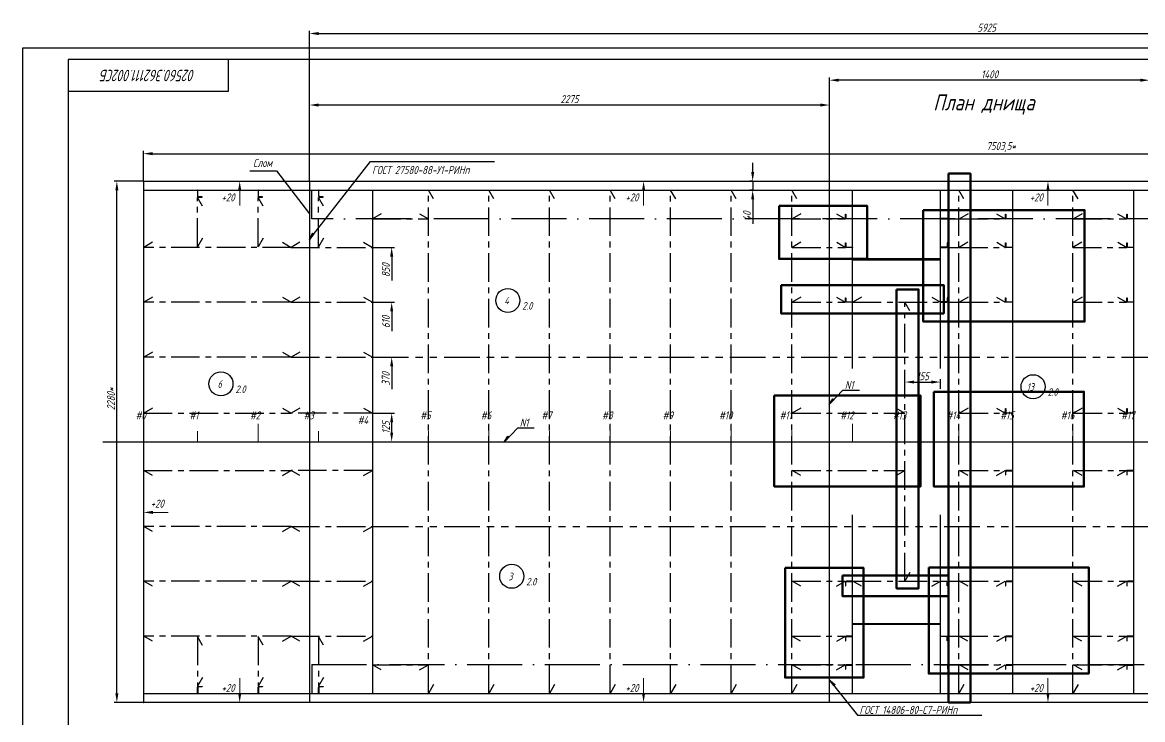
# Model space of a CAD drawing. Header units: millimetres. Extents: x 76485 to 135355, y 8208 to 18817.
# Drawn here: x 84895 to 89796, y 15768 to 18817 of the extents above; entities that cross this region are included whole.
import ezdxf
from ezdxf.enums import TextEntityAlignment as Align

# ---------------------------------------------------------------- set-up
doc = ezdxf.new("R2010")
doc.units = ezdxf.units.MM
doc.header["$PDSIZE"] = -1
for name, pattern in [('CENTER', [2, 1.25, -0.25, 0.25, -0.25]), ('Dashed_dotted', [34, 24, -5, 0, -5]), ('PHANTOM2', [1.25, 0.625, -0.125, 0.125, -0.125, 0.125, -0.125])]:
    doc.linetypes.add(name, pattern=pattern)
doc.layers.add('-1', color=7, linetype='Continuous')
doc.styles.add('PB_TEXT', font='romans.shx', dxfattribs={"width": 0.7, "oblique": 15})
doc.styles.get("Standard").update_dxf_attribs({"font": 'ГОСТ тип А наклонный.ttf'})
doc.styles.add('ГОСТ', font='ГОСТ тип А.ttf', dxfattribs={"oblique": 15})
doc.dimstyles.new('dim10', dxfattribs={"dimscale": 0.4, "dimtxt": 87.5, "dimasz": 100, "dimexe": 30, "dimexo": 0, "dimgap": 20, "dimtad": 1, "dimdec": 0, "dimdsep": 46, "dimtxsty": 'Standard', "dimcen": 5, "dimadec": 0, "dimazin": 0, "dimtfac": 1, "dimtdec": 0, "dimtmove": 0, "dimatfit": 3, "dimfxl": 1, "dimtolj": 1, "dimtzin": 0, "dimarcsym": 0})
doc.dimstyles.get("Standard").update_dxf_attribs({"dimtxt": 0.18, "dimasz": 0.18, "dimexe": 0.18, "dimexo": 0.0625, "dimgap": 0.09, "dimtad": 0, "dimtih": 1, "dimtoh": 1, "dimdec": 4, "dimzin": 0, "dimdsep": 46, "dimtxsty": 'Standard', "dimcen": 0.09, "dimadec": 0, "dimazin": 0, "dimtfac": 1, "dimtdec": 4, "dimtofl": 0, "dimtmove": 0, "dimatfit": 3, "dimfxl": 1, "dimtolj": 1, "dimtzin": 0, "dimarcsym": 0})

# ---------------------------------------------------------------- blocks, each defined once
blk = doc.blocks.new('*D34')
at = {"color": 0, "lineweight": -2, "transparency": 16777216}
for p, q in [((85424.6, 18122.9), (85296.5, 18122.9)), ((85308.5, 15882.9), (85308.5, 18082.9)), ((85424.6, 15842.9), (85296.5, 15842.9))]:
    blk.add_line(p, q, dxfattribs=at)
at = {"color": 0, "transparency": 16777216}
for points in [[(85301.8, 18082.9), (85315.1, 18082.9), (85308.5, 18122.9)], [(85301.8, 15882.9), (85315.1, 15882.9), (85308.5, 15842.9)]]:
    blk.add_solid(points, dxfattribs=at)
at = {"layer": 'Defpoints', "color": 0, "transparency": 16777216}
for p in [(85308.5, 18122.9), (85424.6, 18122.9), (85424.6, 15842.9)]:
    blk.add_point(p, dxfattribs=at)
at = {"color": 0, "transparency": 16777216, "insert": (85283, 17170.1), "char_height": 35, "attachment_point": 5, "rotation": 90}
blk.add_mtext('\\A1;2280*', dxfattribs=at)
blk = doc.blocks.new('A$C128E1BCE')
at = {"linetype": 'Continuous', "lineweight": 9}
blk.add_line((40, 0), (106.5, 0), dxfattribs=at)
at = {"linetype": 'Continuous'}
blk.add_solid([(40, 6.7), (40, -6.7), (0, 0)], dxfattribs=at)
blk = doc.blocks.new('A$C65DE2539')
at = {"color": 7}
for points in [[(0, 0), (8410, 0), (8410, 5940), (0, 5940)], [(200, 50), (8360, 50), (8360, 5890), (200, 5890)]]:
    blk.add_lwpolyline(points, close=True, dxfattribs=at)
blk.add_lwpolyline([(900, 5890), (900, 5750), (200, 5750)], dxfattribs=at)
blk = doc.blocks.new('*D57')
at = {"color": 0, "lineweight": -2, "transparency": 16777216}
for p, q in [((88756.1, 17214.5), (88756.1, 17256)), ((88911.1, 17214.5), (88911.1, 17256)), ((88796.1, 17244), (88871.1, 17244))]:
    blk.add_line(p, q, dxfattribs=at)
at = {"color": 0, "transparency": 16777216}
for points in [[(88796.1, 17250.6), (88796.1, 17237.3), (88756.1, 17244)], [(88871.1, 17250.6), (88871.1, 17237.3), (88911.1, 17244)]]:
    blk.add_solid(points, dxfattribs=at)
at = {"layer": 'Defpoints', "color": 0, "transparency": 16777216}
for p in [(88756.1, 17214.5), (88911.1, 17244), (88911.1, 17214.5)]:
    blk.add_point(p, dxfattribs=at)
at = {"color": 0, "transparency": 16777216, "insert": (88833.6, 17269.5), "char_height": 35, "attachment_point": 5}
blk.add_mtext('\\A1;155', dxfattribs=at)
blk = doc.blocks.new('*D76')
at = {"color": 0, "lineweight": -2, "transparency": 16777216}
for p, q in [((86426.1, 17107.9), (86522.7, 17107.9)), ((86510.7, 17022.9), (86510.7, 17067.9)), ((86426.1, 16982.9), (86522.7, 16982.9))]:
    blk.add_line(p, q, dxfattribs=at)
at = {"color": 0, "transparency": 16777216}
for points in [[(86504, 17067.9), (86517.3, 17067.9), (86510.7, 17107.9)], [(86504, 17022.9), (86517.3, 17022.9), (86510.7, 16982.9)]]:
    blk.add_solid(points, dxfattribs=at)
at = {"layer": 'Defpoints', "color": 0, "transparency": 16777216}
for p in [(86426.1, 17107.9), (86510.7, 17107.9), (86426.1, 16982.9)]:
    blk.add_point(p, dxfattribs=at)
at = {"color": 0, "transparency": 16777216, "insert": (86485.2, 17045.4), "char_height": 35, "attachment_point": 5, "rotation": 90}
blk.add_mtext('\\A1;125', dxfattribs=at)
blk = doc.blocks.new('*D77')
at = {"color": 0, "lineweight": -2, "transparency": 16777216}
for p, q in [((86426.1, 17352.9), (86522.7, 17352.9)), ((86510.7, 17312.9), (86510.7, 17212.7))]:
    blk.add_line(p, q, dxfattribs=at)
at = {"color": 0, "transparency": 16777216}
blk.add_solid([(86504, 17312.9), (86517.3, 17312.9), (86510.7, 17352.9)], dxfattribs=at)
at = {"layer": 'Defpoints', "color": 0, "transparency": 16777216}
for p in [(86426.1, 17352.9), (86510.7, 17352.9), (86522.7, 16982.9)]:
    blk.add_point(p, dxfattribs=at)
at = {"color": 0, "transparency": 16777216, "insert": (86484.9, 17257.8), "char_height": 35, "attachment_point": 5, "rotation": 90}
blk.add_mtext('\\A1;370', dxfattribs=at)
blk = doc.blocks.new('*D78')
at = {"color": 0, "lineweight": -2, "transparency": 16777216}
for p, q in [((86426.1, 17592.9), (86522.7, 17592.9)), ((86510.7, 17552.9), (86510.7, 17466.2))]:
    blk.add_line(p, q, dxfattribs=at)
at = {"color": 0, "transparency": 16777216}
blk.add_solid([(86504, 17552.9), (86517.3, 17552.9), (86510.7, 17592.9)], dxfattribs=at)
at = {"layer": 'Defpoints', "color": 0, "transparency": 16777216}
for p in [(86426.1, 17592.9), (86510.7, 17592.9), (86588.5, 16982.9)]:
    blk.add_point(p, dxfattribs=at)
at = {"color": 0, "transparency": 16777216, "insert": (86485.2, 17506.9), "char_height": 35, "attachment_point": 5, "rotation": 90}
blk.add_mtext('\\A1;610', dxfattribs=at)
blk = doc.blocks.new('*D79')
at = {"color": 0, "lineweight": -2, "transparency": 16777216}
for p, q in [((86426.1, 17832.9), (86522.7, 17832.9)), ((86510.7, 17792.9), (86510.7, 17688.2))]:
    blk.add_line(p, q, dxfattribs=at)
at = {"color": 0, "transparency": 16777216}
blk.add_solid([(86504, 17792.9), (86517.3, 17792.9), (86510.7, 17832.9)], dxfattribs=at)
at = {"layer": 'Defpoints', "color": 0, "transparency": 16777216}
for p in [(86426.1, 17832.9), (86510.7, 17832.9), (86644.1, 16982.9)]:
    blk.add_point(p, dxfattribs=at)
at = {"color": 0, "transparency": 16777216, "insert": (86485.2, 17732.6), "char_height": 35, "attachment_point": 5, "rotation": 90}
blk.add_mtext('\\A1;850', dxfattribs=at)
blk = doc.blocks.new('*D85')
at = {"color": 0, "lineweight": -2, "transparency": 16777216}
for p, q in [((85424.6, 18122.9), (85424.6, 18254.6)), ((85464.6, 18242.6), (92888.1, 18242.6)), ((92928.1, 18122.9), (92928.1, 18254.6))]:
    blk.add_line(p, q, dxfattribs=at)
at = {"color": 0, "transparency": 16777216}
for points in [[(85464.6, 18249.3), (85464.6, 18236), (85424.6, 18242.6)], [(92888.1, 18249.3), (92888.1, 18236), (92928.1, 18242.6)]]:
    blk.add_solid(points, dxfattribs=at)
at = {"layer": 'Defpoints', "color": 0, "transparency": 16777216}
for p in [(92928.1, 18242.6), (85424.6, 18122.9), (92928.1, 18122.9)]:
    blk.add_point(p, dxfattribs=at)
at = {"color": 0, "transparency": 16777216, "insert": (89176.4, 18271.6), "char_height": 35, "attachment_point": 5}
blk.add_mtext('\\A1;7503,5*', dxfattribs=at)
blk = doc.blocks.new('_weld')
at = {"color": 0, "linetype": 'ByBlock'}
for p, q in [((-1.5, 0), (-1.5, 0)), ((-1.5, -0.05), (-1.45, 0)), ((-1.5, -0.09), (-1.41, 0)), ((-1.5, -0.14), (-1.36, 0)), ((-1.5, -0.18), (-1.32, 0)), ((-1.5, -0.22), (-1.28, 0)), ((-1.5, -0.27), (-1.23, 0)), ((-1.43, -0.29), (-1.14, 0)), ((-1.37, -0.27), (-1.1, 0)), ((-1.31, -0.26), (-1.05, 0)), ((-1.26, -0.25), (-1.01, 0)), ((-1.2, -0.24), (-0.96, 0)), ((-1.14, -0.23), (-0.92, 0)), ((-1.09, -0.22), (-0.87, 0)), ((-1.03, -0.21), (-0.83, 0)), ((-0.92, -0.18), (-0.74, 0)), ((-0.86, -0.17), (-0.69, 0)), ((-0.81, -0.16), (-0.65, 0)), ((-0.67, -0.13), (-0.81, 0)), ((-0.63, -0.13), (-0.76, 0)), ((-0.75, -0.15), (-0.6, 0)), ((-0.7, -0.14), (-0.56, 0)), ((-0.64, -0.13), (-0.51, 0)), ((-0.58, -0.12), (-0.47, 0)), ((-0.53, -0.11), (-0.42, 0)), ((-0.41, -0.08), (-0.49, 0)), ((-0.37, -0.07), (-0.45, 0)), ((-0.33, -0.07), (-0.4, 0)), ((-0.36, -0.07), (-0.29, 0)), ((-0.3, -0.06), (-0.24, 0)), ((-0.25, -0.05), (-0.2, 0)), ((-0.19, -0.04), (-0.15, 0)), ((-0.15, -0.03), (-0.18, 0)), ((-0.13, -0.03), (-0.11, 0)), ((-0.11, -0.02), (-0.13, 0)), ((-0.07, -0.01), (-0.09, 0)), ((-0.08, -0.02), (-0.06, 0)), ((-0.04, -0.01), (-0.04, 0)), ((-0.02, 0), (-0.02, 0)), ((-1.27, -0.25), (-1.5, -0.02)), ((-1.31, -0.26), (-1.5, -0.07)), ((-1.34, -0.27), (-1.5, -0.11)), ((-1.38, -0.28), (-1.5, -0.16)), ((-1.42, -0.28), (-1.5, -0.2)), ((-1.46, -0.29), (-1.5, -0.25)), ((-1.49, -0.3), (-1.5, -0.29)), ((-1.48, -0.3), (-1.19, 0)), ((-1.23, -0.25), (-1.48, 0)), ((-1.2, -0.24), (-1.43, 0)), ((-1.16, -0.23), (-1.39, 0)), ((-1.12, -0.22), (-1.34, 0)), ((-1.08, -0.22), (-1.3, 0)), ((-1.05, -0.21), (-1.25, 0)), ((-1.01, -0.2), (-1.21, 0)), ((-0.97, -0.19), (-1.16, 0)), ((-0.93, -0.19), (-1.12, 0)), ((-0.9, -0.18), (-1.07, 0)), ((-0.86, -0.17), (-1.03, 0)), ((-0.82, -0.16), (-0.99, 0)), ((-0.98, -0.2), (-0.78, 0)), ((-0.78, -0.16), (-0.94, 0)), ((-0.75, -0.15), (-0.9, 0)), ((-0.71, -0.14), (-0.85, 0)), ((-0.6, -0.12), (-0.72, 0)), ((-0.56, -0.11), (-0.67, 0)), ((-0.52, -0.1), (-0.63, 0)), ((-0.48, -0.1), (-0.58, 0)), ((-0.45, -0.09), (-0.54, 0)), ((-0.47, -0.09), (-0.38, 0)), ((-0.42, -0.08), (-0.33, 0)), ((-0.3, -0.06), (-0.36, 0)), ((-0.26, -0.05), (-0.31, 0)), ((-0.22, -0.04), (-0.27, 0)), ((-0.18, -0.04), (-0.22, 0))]:
    blk.add_line(p, q, dxfattribs=at)
at = {"color": 0, "linetype": 'ByBlock', "flags": 128}
blk.add_lwpolyline([(-1.5, 0), (0, 0), (-1.5, -0.3)], close=True, dxfattribs=at)
blk = doc.blocks.new('*D137')
at = {"color": 0, "lineweight": -2, "transparency": 16777216}
for p, q in [((88090, 18162.9), (88090, 18202.9)), ((88090, 18122.9), (88078, 18122.9)), ((88090, 18082.9), (88078, 18082.9)), ((88090, 18122.9), (88090, 18082.9)), ((88090, 18042.9), (88090, 17936.3))]:
    blk.add_line(p, q, dxfattribs=at)
at = {"color": 0, "transparency": 16777216}
for points in [[(88083.3, 18162.9), (88096.7, 18162.9), (88090, 18122.9)], [(88083.3, 18042.9), (88096.7, 18042.9), (88090, 18082.9)]]:
    blk.add_solid(points, dxfattribs=at)
at = {"layer": 'Defpoints', "color": 0, "transparency": 16777216}
for p in [(88090, 18122.9), (88090, 18082.9), (88090, 18082.9)]:
    blk.add_point(p, dxfattribs=at)
at = {"color": 0, "transparency": 16777216, "insert": (88064.5, 17969.6), "char_height": 35, "attachment_point": 5, "rotation": 90}
blk.add_mtext('\\A1;40', dxfattribs=at)
blk = doc.blocks.new('*D154')
at = {"color": 0, "lineweight": -2}
for p, q in [((88426.1, 18122.9), (88426.1, 18575.9)), ((89826.1, 18122.9), (89826.1, 18575.9)), ((89786.1, 18563.9), (88466.1, 18563.9))]:
    blk.add_line(p, q, dxfattribs=at)
at = {"color": 0}
for points in [[(88466.1, 18570.5), (88466.1, 18557.2), (88426.1, 18563.9)], [(89786.1, 18557.2), (89786.1, 18570.5), (89826.1, 18563.9)]]:
    blk.add_solid(points, dxfattribs=at)
at = {"layer": 'Defpoints', "color": 0}
for p in [(88426.1, 18563.9), (88426.1, 18122.9), (89826.1, 18122.9)]:
    blk.add_point(p, dxfattribs=at)
at = {"color": 0, "ltscale": 0.4, "insert": (89126.1, 18589.4), "char_height": 35, "attachment_point": 5}
blk.add_mtext('\\A1;1400', dxfattribs=at)
blk = doc.blocks.new('*D155')
at = {"color": 0, "lineweight": -2}
for p, q in [((86151.1, 18122.9), (86151.1, 18467.3)), ((88386.1, 18455.3), (86191.1, 18455.3)), ((88426.1, 18122.9), (88426.1, 18467.3))]:
    blk.add_line(p, q, dxfattribs=at)
at = {"color": 0}
for points in [[(86191.1, 18462), (86191.1, 18448.6), (86151.1, 18455.3)], [(88386.1, 18448.6), (88386.1, 18462), (88426.1, 18455.3)]]:
    blk.add_solid(points, dxfattribs=at)
at = {"layer": 'Defpoints', "color": 0}
for p in [(86151.1, 18455.3), (86151.1, 18122.9), (88426.1, 18122.9)]:
    blk.add_point(p, dxfattribs=at)
at = {"color": 0, "ltscale": 0.4, "insert": (87288.6, 18481), "char_height": 35, "attachment_point": 5}
blk.add_mtext('\\A1;2275', dxfattribs=at)
blk = doc.blocks.new('*D156')
at = {"color": 0, "lineweight": -2}
for p, q in [((86151.1, 18122.9), (86151.1, 18780.1)), ((92076.1, 18122.9), (92076.1, 18780.1)), ((86191.1, 18768.1), (92036.1, 18768.1))]:
    blk.add_line(p, q, dxfattribs=at)
at = {"color": 0}
for points in [[(86191.1, 18774.7), (86191.1, 18761.4), (86151.1, 18768.1)], [(92036.1, 18761.4), (92036.1, 18774.7), (92076.1, 18768.1)]]:
    blk.add_solid(points, dxfattribs=at)
at = {"layer": 'Defpoints', "color": 0}
for p in [(92076.1, 18768.1), (86151.1, 18122.9), (92076.1, 18122.9)]:
    blk.add_point(p, dxfattribs=at)
at = {"color": 0, "ltscale": 0.4, "insert": (89113.6, 18793.6), "char_height": 35, "attachment_point": 5}
blk.add_mtext('\\A1;5925', dxfattribs=at)

msp = doc.modelspace()

# ---------------------------------------------------------------- linework, layer by layer
at = {"layer": '-1', "color": 1, "lineweight": 0}
for p, q in [((85426.1, 16982.9), (85426.1, 17061.1)), ((85926.1, 16982.9), (85926.1, 17061.1)), ((86426.1, 16982.9), (86426.1, 17061.1)), ((86936.1, 16982.9), (86936.1, 17061.1)), ((87466.1, 16982.9), (87466.1, 17061.1)), ((87996.1, 16982.9), (87996.1, 17061.1)), ((88526.1, 16982.9), (88526.1, 17061.1)), ((88991.1, 16982.9), (88991.1, 17061.1)), ((89491.1, 16982.9), (89491.1, 17061.1)), ((85661.1, 16982.9), (85661.1, 17029.8)), ((86191.1, 16982.9), (86191.1, 17029.8)), ((86671.1, 16982.9), (86671.1, 17029.8)), ((87201.1, 16982.9), (87201.1, 17029.8)), ((87731.1, 16982.9), (87731.1, 17029.8)), ((88261.1, 16982.9), (88261.1, 17029.8)), ((88756.1, 16982.9), (88756.1, 17029.8)), ((89226.1, 16982.9), (89226.1, 17029.8)), ((89756.1, 16982.9), (89756.1, 17029.8))]:
    msp.add_line(p, q, dxfattribs=at)
at = {"color": 6}
for p, q in [((85426.1, 18082.9), (92926.1, 18082.9)), ((86426.1, 18082.9), (86426.1, 15882.9)), ((88526.1, 17302.9), (88526.1, 18082.9)), ((88911.1, 17302.9), (88911.1, 18082.9)), ((89226.1, 18082.9), (89226.1, 15882.9)), ((89756.1, 18082.9), (89756.1, 15882.9)), ((88911.1, 17782.7), (88527.1, 17782.7)), ((88527.1, 17778), (88911.1, 17778)), ((88526.1, 15882.9), (88526.1, 16662.9)), ((88911.1, 15882.9), (88911.1, 16662.9)), ((85426.1, 15882.9), (92926.1, 15882.9))]:
    msp.add_line(p, q, dxfattribs=at)
for q in [(86151.1, 16132.9), (86151.1, 15842.9)]:
    msp.add_line((86151.1, 18122.9), q)
at = {"color": 8, "linetype": 'Dashed_dotted', "ltscale": 10}
for p, q in [((86161.1, 17957.4), (86161.1, 18082.9)), ((91696.1, 17957.4), (86161.1, 17957.4)), ((86161.1, 16008.4), (91696.1, 16008.4)), ((86161.1, 16008.4), (86161.1, 15882.9))]:
    msp.add_line(p, q, dxfattribs=at)
at = {"color": 1, "linetype": 'CENTER', "ltscale": 100}
for p, q in [((86671.1, 15882.9), (86671.1, 18082.9)), ((86693.1, 18044.8), (86671.1, 18082.9)), ((86936.1, 15882.9), (86936.1, 18082.9)), ((86958.1, 18044.8), (86936.1, 18082.9)), ((87201.1, 15882.9), (87201.1, 18082.9)), ((87223.1, 18044.8), (87201.1, 18082.9)), ((87466.1, 15882.9), (87466.1, 18082.9)), ((87488.1, 18044.8), (87466.1, 18082.9)), ((87731.1, 15882.9), (87731.1, 18082.9)), ((87753.1, 18044.8), (87731.1, 18082.9)), ((87996.1, 15882.9), (87996.1, 18082.9)), ((88018.1, 18044.8), (87996.1, 18082.9)), ((88261.1, 15882.9), (88261.1, 18082.9)), ((88283.1, 18044.8), (88261.1, 18082.9)), ((88991.1, 15882.9), (88991.1, 18082.9)), ((89013.1, 18044.8), (88991.1, 18082.9)), ((89491.1, 15882.9), (89491.1, 18082.9)), ((89513.1, 18044.8), (89491.1, 18082.9)), ((85661.1, 17834.9), (85661.1, 18051.4)), ((85661.1, 17834.8), (85661.1, 18051.4)), ((85683.1, 18013.3), (85661.1, 18051.4)), ((85926.1, 17834.9), (85926.1, 18051.4)), ((85926.1, 17834.8), (85926.1, 18051.4)), ((85948.1, 18013.3), (85926.1, 18051.4)), ((86191.1, 17834.9), (86191.1, 18051.4)), ((86191.1, 17834.8), (86191.1, 18051.4)), ((86213.1, 18013.3), (86191.1, 18051.4)), ((86464.3, 17980), (86426.1, 17957.9)), ((86426.1, 17957.9), (86671.1, 17957.9)), ((86633, 17980), (86671.1, 17957.9)), ((88301.3, 17980), (88263.1, 17957.9)), ((88263.1, 17957.9), (88494.6, 17957.9)), ((88456.5, 17980), (88494.6, 17957.9)), ((89033.3, 17980), (88995.1, 17957.9)), ((88995.1, 17957.9), (89194.6, 17957.9)), ((89156.5, 17980), (89194.6, 17957.9)), ((89531.3, 17980), (89493.1, 17957.9)), ((89493.1, 17957.9), (89724.6, 17957.9)), ((89686.5, 17980), (89724.6, 17957.9)), ((85464.3, 17855), (85426.1, 17832.9)), ((85683.1, 17873.1), (85661.1, 17834.9)), ((85948.1, 17873), (85926.1, 17834.8)), ((86032.4, 17855), (86070.6, 17832.9)), ((86108.7, 17855), (86070.6, 17832.9)), ((86213.1, 17872.9), (86191.1, 17834.7)), ((86388, 17855), (86426.1, 17832.9)), ((88301.3, 17855), (88263.1, 17832.9)), ((88457.9, 17855), (88496.1, 17832.9)), ((89031.3, 17855), (88993.1, 17832.9)), ((89157.9, 17855), (89196.1, 17832.9)), ((89529.3, 17855), (89491.1, 17832.9)), ((89687.9, 17855), (89726.1, 17832.9)), ((86070.6, 17832.9), (85426.1, 17832.9)), ((86070.6, 17832.9), (86426.1, 17832.9)), ((88263.1, 17832.9), (88496.1, 17832.9)), ((88993.1, 17832.9), (89196.1, 17832.9)), ((89491.1, 17832.9), (89726.1, 17832.9)), ((85464.3, 17615), (85426.1, 17592.9)), ((86070.6, 17592.9), (85426.1, 17592.9)), ((86032.4, 17615), (86070.6, 17592.9)), ((86108.7, 17615), (86070.6, 17592.9)), ((86070.6, 17592.9), (86426.1, 17592.9)), ((86388, 17615), (86426.1, 17592.9)), ((88301.3, 17615), (88263.1, 17592.9)), ((88263.1, 17592.9), (88494.6, 17592.9)), ((88456.5, 17615), (88494.6, 17592.9)), ((88565.8, 17615), (88527.6, 17592.9)), ((88527.6, 17592.9), (88911.1, 17592.9)), ((88756.1, 16372.9), (88756.1, 17592.9)), ((88778.1, 17554.8), (88756.1, 17592.9)), ((88873, 17615), (88911.1, 17592.9)), ((89033.3, 17615), (88995.1, 17592.9)), ((88995.1, 17592.9), (89194.6, 17592.9)), ((89156.5, 17615), (89194.6, 17592.9)), ((89531.3, 17615), (89493.1, 17592.9)), ((89493.1, 17592.9), (89724.6, 17592.9)), ((89686.5, 17615), (89724.6, 17592.9)), ((85464.3, 17375), (85426.1, 17352.9)), ((86070.6, 17352.9), (85426.1, 17352.9)), ((86032.4, 17375), (86070.6, 17352.9)), ((86108.7, 17375), (86070.6, 17352.9)), ((86070.6, 17352.9), (86426.1, 17352.9)), ((86388, 17375), (86426.1, 17352.9)), ((85464.3, 17130), (85426.1, 17107.9)), ((85456.6, 17125.6), (85426.1, 17107.9)), ((85426.1, 17107.9), (86070.6, 17107.9)), ((86032.4, 17130), (86070.6, 17107.9)), ((86108.7, 17130), (86070.6, 17107.9)), ((86426.1, 17107.9), (86070.6, 17107.9)), ((86388, 17130), (86426.1, 17107.9)), ((88301.3, 17130), (88263.1, 17107.9)), ((88263.1, 17107.9), (88756.1, 17107.9)), ((88718, 17130), (88756.1, 17107.9)), ((89033.3, 17130), (88995.1, 17107.9)), ((88995.1, 17107.9), (89194.6, 17107.9)), ((89156.5, 17130), (89194.6, 17107.9)), ((89531.3, 17130), (89493.1, 17107.9)), ((89493.1, 17107.9), (89724.6, 17107.9)), ((89686.5, 17130), (89724.6, 17107.9)), ((85426.1, 16857.9), (86070.6, 16857.9)), ((85456.6, 16840.3), (85426.1, 16857.9)), ((85464.3, 16835.9), (85426.1, 16857.9)), ((86032.4, 16835.9), (86070.6, 16857.9)), ((86426.1, 16857.9), (86070.6, 16857.9)), ((86108.7, 16835.9), (86070.6, 16857.9)), ((86388, 16835.9), (86426.1, 16857.9)), ((88301.3, 16835.9), (88263.1, 16857.9)), ((88263.1, 16857.9), (88756.1, 16857.9)), ((88718, 16835.9), (88756.1, 16857.9)), ((88995.1, 16857.9), (89194.6, 16857.9)), ((89033.3, 16835.9), (88995.1, 16857.9)), ((89156.5, 16835.9), (89194.6, 16857.9)), ((89493.1, 16857.9), (89724.6, 16857.9)), ((89531.3, 16835.9), (89493.1, 16857.9)), ((89686.5, 16835.9), (89724.6, 16857.9)), ((86070.6, 16612.9), (85426.1, 16612.9)), ((85464.3, 16590.9), (85426.1, 16612.9)), ((86032.4, 16590.9), (86070.6, 16612.9)), ((86070.6, 16612.9), (86426.1, 16612.9)), ((86108.7, 16590.9), (86070.6, 16612.9)), ((86388, 16590.9), (86426.1, 16612.9)), ((86070.6, 16372.9), (85426.1, 16372.9)), ((85464.3, 16350.9), (85426.1, 16372.9)), ((86032.4, 16350.9), (86070.6, 16372.9)), ((86070.6, 16372.9), (86426.1, 16372.9)), ((86108.7, 16350.9), (86070.6, 16372.9)), ((86388, 16350.9), (86426.1, 16372.9)), ((88263.1, 16372.9), (88494.6, 16372.9)), ((88301.3, 16350.9), (88263.1, 16372.9)), ((88456.5, 16350.9), (88494.6, 16372.9)), ((88527.6, 16372.9), (88911.1, 16372.9)), ((88565.8, 16350.9), (88527.6, 16372.9)), ((88778.1, 16411.1), (88756.1, 16372.9)), ((88873, 16350.9), (88911.1, 16372.9)), ((88995.1, 16372.9), (89194.6, 16372.9)), ((89033.3, 16350.9), (88995.1, 16372.9)), ((89156.5, 16350.9), (89194.6, 16372.9)), ((89493.1, 16372.9), (89724.6, 16372.9)), ((89531.3, 16350.9), (89493.1, 16372.9)), ((89686.5, 16350.9), (89724.6, 16372.9)), ((86070.6, 16132.9), (85426.1, 16132.9)), ((85464.3, 16110.9), (85426.1, 16132.9)), ((85661.1, 16131), (85661.1, 15914.4)), ((85661.1, 16130.9), (85661.1, 15914.4)), ((85683.1, 16092.8), (85661.1, 16130.9)), ((85926.1, 16131), (85926.1, 15914.4)), ((85948.1, 16092.9), (85926.1, 16131)), ((85926.1, 16130.9), (85926.1, 15914.4)), ((86032.4, 16110.9), (86070.6, 16132.9)), ((86070.6, 16132.9), (86426.1, 16132.9)), ((86108.7, 16110.9), (86070.6, 16132.9)), ((86213.1, 16093), (86191.1, 16131.1)), ((86191.1, 16131), (86191.1, 15914.4)), ((86191.1, 16130.9), (86191.1, 15914.4)), ((86388, 16110.9), (86426.1, 16132.9)), ((88261.1, 16132.9), (88496.1, 16132.9)), ((88299.3, 16110.9), (88261.1, 16132.9)), ((88457.9, 16110.9), (88496.1, 16132.9)), ((88993.1, 16132.9), (89196.1, 16132.9)), ((89031.3, 16110.9), (88993.1, 16132.9)), ((89157.9, 16110.9), (89196.1, 16132.9)), ((89491.1, 16132.9), (89726.1, 16132.9)), ((89529.3, 16110.9), (89491.1, 16132.9)), ((89687.9, 16110.9), (89726.1, 16132.9)), ((86426.1, 16007.9), (86671.1, 16007.9)), ((86464.3, 15985.9), (86426.1, 16007.9)), ((86633, 15985.9), (86671.1, 16007.9)), ((88263.1, 16007.9), (88494.6, 16007.9)), ((88301.3, 15985.9), (88263.1, 16007.9)), ((88456.5, 15985.9), (88494.6, 16007.9)), ((88995.1, 16007.9), (89194.6, 16007.9)), ((89033.3, 15985.9), (88995.1, 16007.9)), ((89156.5, 15985.9), (89194.6, 16007.9)), ((89493.1, 16007.9), (89724.6, 16007.9)), ((89531.3, 15985.9), (89493.1, 16007.9)), ((89686.5, 15985.9), (89724.6, 16007.9)), ((85683.1, 15952.6), (85661.1, 15914.4)), ((85948.1, 15952.6), (85926.1, 15914.4)), ((86213.1, 15952.6), (86191.1, 15914.4)), ((86693.1, 15921.1), (86671.1, 15882.9)), ((86958.1, 15921.1), (86936.1, 15882.9)), ((87223.1, 15921.1), (87201.1, 15882.9)), ((87488.1, 15921.1), (87466.1, 15882.9)), ((87753.1, 15921.1), (87731.1, 15882.9)), ((88018.1, 15921.1), (87996.1, 15882.9)), ((88283.1, 15921.1), (88261.1, 15882.9)), ((89013.1, 15921.1), (88991.1, 15882.9)), ((89513.1, 15921.1), (89491.1, 15882.9))]:
    msp.add_line(p, q, dxfattribs=at)
at = {"color": 3}
for p, q in [((88426.1, 15842.9), (88426.1, 18122.9)), ((86151.1, 16982.9), (88426.1, 16982.9)), ((88496.1, 16132.9), (88526.1, 16132.9)), ((89196.1, 16132.9), (89226.1, 16132.9)), ((89726.1, 16132.9), (89756.1, 16132.9))]:
    msp.add_line(p, q, dxfattribs=at)
at = {"color": 2, "ltscale": 10}
for p, q in [((88944.6, 17957.9), (88993.1, 17957.9)), ((88942.6, 17832.9), (88991.1, 17832.9)), ((88942.6, 17592.9), (88991.1, 17592.9)), ((88942.6, 16372.9), (88991.1, 16372.9)), ((88942.6, 16132.9), (88991.1, 16132.9)), ((88944.6, 16007.9), (88993.1, 16007.9))]:
    msp.add_line(p, q, dxfattribs=at)
at = {"color": 5, "linetype": 'PHANTOM2', "ltscale": 250}
for p, q in [((86427.6, 17352.9), (89391.1, 17352.9)), ((89391.1, 17352.9), (92176.1, 17352.9)), ((86427.6, 16612.9), (89391.1, 16612.9)), ((89391.1, 16612.9), (92176.1, 16612.9))]:
    msp.add_line(p, q, dxfattribs=at)
at = {"color": 1, "ltscale": 100}
msp.add_line((85246.4, 16982.9), (93118.5, 16982.9), dxfattribs=at)
at = {"linetype": 'Continuous'}
for points in [[(86417.8, 18208.5), (86960.9, 18208.5)], [(88484.9, 17208.6), (88556.6, 17208.6)], [(87062.9, 17044.2), (87134.6, 17044.2)], [(88549, 15787.9), (89092.2, 15787.9)]]:
    msp.add_lwpolyline(points, dxfattribs=at)
msp.add_lwpolyline([(85890.3, 18167.4), (86006.7, 18167.4), (86151.1, 17979)])
at = {"color": 2, "lineweight": 100, "ltscale": 100}
for points in [[(88945.9, 18155.9), (89042.5, 18155.9), (89042.5, 15842.9), (88945.9, 15842.9)], [(88205.6, 18015.2), (88590.6, 18015.2), (88590.6, 17782.7), (88205.6, 17782.7)], [(88214.4, 17668), (88925.8, 17668), (88925.8, 17544.2), (88214.4, 17544.2)], [(88719.4, 17649.1), (88815.5, 17649.1), (88815.5, 16341.6), (88719.4, 16341.6)], [(88184.4, 17185.1), (88824.7, 17185.1), (88824.7, 16787.7), (88184.4, 16787.7)], [(88231.9, 16431.4), (88575.2, 16431.4), (88575.2, 15951.7), (88231.9, 15951.7)], [(88483.2, 16398.6), (88945.9, 16398.6), (88945.9, 16307.4), (88483.2, 16307.4)]]:
    msp.add_lwpolyline(points, close=True, dxfattribs=at)
at = {"color": 3}
for points in [[(85426.1, 18122.9), (85424.6, 18122.9), (85424.6, 15842.9), (85426.1, 15842.9)], [(85426.1, 18122.9), (92926.1, 18122.9), (92926.1, 15842.9), (85426.1, 15842.9)]]:
    msp.add_lwpolyline(points, close=True, dxfattribs=at)
at = {"color": 7}
for points in [[(85662.6, 18082.9), (85661.1, 18082.9), (85661.1, 18057.4, 0.414214), (85665.6, 18052.9), (85681.1, 18052.9), (85681.1, 18054.4), (85665.6, 18054.4, -0.414214), (85662.6, 18057.4)], [(85927.6, 18082.9), (85926.1, 18082.9), (85926.1, 18057.4, 0.414214), (85930.6, 18052.9), (85946.1, 18052.9), (85946.1, 18054.4), (85930.6, 18054.4, -0.414214), (85927.6, 18057.4)], [(86192.6, 18082.9), (86191.1, 18082.9), (86191.1, 18057.4, 0.414214), (86195.6, 18052.9), (86211.1, 18052.9), (86211.1, 18054.4), (86195.6, 18054.4, -0.414214), (86192.6, 18057.4)], [(88526.1, 17959.4), (88526.1, 17957.9), (88500.6, 17957.9, -0.414214), (88496.1, 17962.4), (88496.1, 17977.9), (88497.6, 17977.9), (88497.6, 17962.4, 0.414214), (88500.6, 17959.4)], [(88914.6, 17959.4), (88914.6, 17957.9), (88940.1, 17957.9, 0.414214), (88944.6, 17962.4), (88944.6, 17977.9), (88943.1, 17977.9), (88943.1, 17962.4, -0.414214), (88940.1, 17959.4)], [(89226.1, 17959.4), (89226.1, 17957.9), (89200.6, 17957.9, -0.414214), (89196.1, 17962.4), (89196.1, 17977.9), (89197.6, 17977.9), (89197.6, 17962.4, 0.414214), (89200.6, 17959.4)], [(89756.1, 17959.4), (89756.1, 17957.9), (89730.6, 17957.9, -0.414214), (89726.1, 17962.4), (89726.1, 17977.9), (89727.6, 17977.9), (89727.6, 17962.4, 0.414214), (89730.6, 17959.4)], [(88526.1, 17834.4), (88526.1, 17832.9), (88500.6, 17832.9, -0.414214), (88496.1, 17837.4), (88496.1, 17852.9), (88497.6, 17852.9), (88497.6, 17837.4, 0.414214), (88500.6, 17834.4)], [(88912.6, 17834.4), (88912.6, 17832.9), (88938.1, 17832.9, 0.414214), (88942.6, 17837.4), (88942.6, 17852.9), (88941.1, 17852.9), (88941.1, 17837.4, -0.414214), (88938.1, 17834.4)], [(89226.1, 17834.4), (89226.1, 17832.9), (89200.6, 17832.9, -0.414214), (89196.1, 17837.4), (89196.1, 17852.9), (89197.6, 17852.9), (89197.6, 17837.4, 0.414214), (89200.6, 17834.4)], [(89756.1, 17834.4), (89756.1, 17832.9), (89730.6, 17832.9, -0.414214), (89726.1, 17837.4), (89726.1, 17852.9), (89727.6, 17852.9), (89727.6, 17837.4, 0.414214), (89730.6, 17834.4)], [(88526.1, 17594.4), (88526.1, 17592.9), (88500.6, 17592.9, -0.414214), (88496.1, 17597.4), (88496.1, 17612.9), (88497.6, 17612.9), (88497.6, 17597.4, 0.414214), (88500.6, 17594.4)], [(88912.6, 17594.4), (88912.6, 17592.9), (88938.1, 17592.9, 0.414214), (88942.6, 17597.4), (88942.6, 17612.9), (88941.1, 17612.9), (88941.1, 17597.4, -0.414214), (88938.1, 17594.4)], [(89226.1, 17594.4), (89226.1, 17592.9), (89200.6, 17592.9, -0.414214), (89196.1, 17597.4), (89196.1, 17612.9), (89197.6, 17612.9), (89197.6, 17597.4, 0.414214), (89200.6, 17594.4)], [(89756.1, 17594.4), (89756.1, 17592.9), (89730.6, 17592.9, -0.414214), (89726.1, 17597.4), (89726.1, 17612.9), (89727.6, 17612.9), (89727.6, 17597.4, 0.414214), (89730.6, 17594.4)], [(89226.1, 17109.4), (89226.1, 17107.9), (89200.6, 17107.9, -0.414214), (89196.1, 17112.4), (89196.1, 17127.9), (89197.6, 17127.9), (89197.6, 17112.4, 0.414214), (89200.6, 17109.4)], [(89756.1, 17109.4), (89756.1, 17107.9), (89730.6, 17107.9, -0.414214), (89726.1, 17112.4), (89726.1, 17127.9), (89727.6, 17127.9), (89727.6, 17112.4, 0.414214), (89730.6, 17109.4)], [(89226.1, 16856.4), (89226.1, 16857.9), (89200.6, 16857.9, 0.414214), (89196.1, 16853.4), (89196.1, 16837.9), (89197.6, 16837.9), (89197.6, 16853.4, -0.414214), (89200.6, 16856.4)], [(89756.1, 16856.4), (89756.1, 16857.9), (89730.6, 16857.9, 0.414214), (89726.1, 16853.4), (89726.1, 16837.9), (89727.6, 16837.9), (89727.6, 16853.4, -0.414214), (89730.6, 16856.4)], [(88526.1, 16371.4), (88526.1, 16372.9), (88500.6, 16372.9, 0.414214), (88496.1, 16368.4), (88496.1, 16352.9), (88497.6, 16352.9), (88497.6, 16368.4, -0.414214), (88500.6, 16371.4)], [(88912.6, 16371.4), (88912.6, 16372.9), (88938.1, 16372.9, -0.414214), (88942.6, 16368.4), (88942.6, 16352.9), (88941.1, 16352.9), (88941.1, 16368.4, 0.414214), (88938.1, 16371.4)], [(89226.1, 16371.4), (89226.1, 16372.9), (89200.6, 16372.9, 0.414214), (89196.1, 16368.4), (89196.1, 16352.9), (89197.6, 16352.9), (89197.6, 16368.4, -0.414214), (89200.6, 16371.4)], [(89756.1, 16371.4), (89756.1, 16372.9), (89730.6, 16372.9, 0.414214), (89726.1, 16368.4), (89726.1, 16352.9), (89727.6, 16352.9), (89727.6, 16368.4, -0.414214), (89730.6, 16371.4)], [(88526.1, 16131.4), (88526.1, 16132.9), (88500.6, 16132.9, 0.414214), (88496.1, 16128.4), (88496.1, 16112.9), (88497.6, 16112.9), (88497.6, 16128.4, -0.414214), (88500.6, 16131.4)], [(88912.6, 16131.4), (88912.6, 16132.9), (88938.1, 16132.9, -0.414214), (88942.6, 16128.4), (88942.6, 16112.9), (88941.1, 16112.9), (88941.1, 16128.4, 0.414214), (88938.1, 16131.4)], [(89226.1, 16131.4), (89226.1, 16132.9), (89200.6, 16132.9, 0.414214), (89196.1, 16128.4), (89196.1, 16112.9), (89197.6, 16112.9), (89197.6, 16128.4, -0.414214), (89200.6, 16131.4)], [(89756.1, 16131.4), (89756.1, 16132.9), (89730.6, 16132.9, 0.414214), (89726.1, 16128.4), (89726.1, 16112.9), (89727.6, 16112.9), (89727.6, 16128.4, -0.414214), (89730.6, 16131.4)], [(88526.1, 16006.4), (88526.1, 16007.9), (88500.6, 16007.9, 0.414214), (88496.1, 16003.4), (88496.1, 15987.9), (88497.6, 15987.9), (88497.6, 16003.4, -0.414214), (88500.6, 16006.4)], [(88914.6, 16006.4), (88914.6, 16007.9), (88940.1, 16007.9, -0.414214), (88944.6, 16003.4), (88944.6, 15987.9), (88943.1, 15987.9), (88943.1, 16003.4, 0.414214), (88940.1, 16006.4)], [(89226.1, 16006.4), (89226.1, 16007.9), (89200.6, 16007.9, 0.414214), (89196.1, 16003.4), (89196.1, 15987.9), (89197.6, 15987.9), (89197.6, 16003.4, -0.414214), (89200.6, 16006.4)], [(89756.1, 16006.4), (89756.1, 16007.9), (89730.6, 16007.9, 0.414214), (89726.1, 16003.4), (89726.1, 15987.9), (89727.6, 15987.9), (89727.6, 16003.4, -0.414214), (89730.6, 16006.4)], [(85662.6, 15882.9), (85661.1, 15882.9), (85661.1, 15908.4, -0.414214), (85665.6, 15912.9), (85681.1, 15912.9), (85681.1, 15911.4), (85665.6, 15911.4, 0.414214), (85662.6, 15908.4)], [(85927.6, 15882.9), (85926.1, 15882.9), (85926.1, 15908.4, -0.414214), (85930.6, 15912.9), (85946.1, 15912.9), (85946.1, 15911.4), (85930.6, 15911.4, 0.414214), (85927.6, 15908.4)], [(86192.6, 15882.9), (86191.1, 15882.9), (86191.1, 15908.4, -0.414214), (86195.6, 15912.9), (86211.1, 15912.9), (86211.1, 15911.4), (86195.6, 15911.4, 0.414214), (86192.6, 15908.4)]]:
    msp.add_lwpolyline(points, format="xyb", close=True, dxfattribs=at)
at = {"color": 4, "lineweight": 100, "ltscale": 100}
for points in [[(88835.8, 17995.6), (89542, 17995.6), (89542, 17508.1), (88835.8, 17508.1)], [(88882.8, 17201.4), (89539.3, 17201.4), (89539.3, 16787), (88882.8, 16787)], [(88860.3, 16433.2), (89560, 16433.2), (89560, 15969.4), (88860.3, 15969.4)]]:
    msp.add_lwpolyline(points, close=True, dxfattribs=at)
at = {"color": 6}
msp.add_lwpolyline([(88911.1, 16183.2), (88527.1, 16183.2), (88527.1, 16187.8), (88911.1, 16187.8)], dxfattribs=at)
at = {"color": 1, "ltscale": 25}
for centre in [(87018.6, 17600.8), (85763.9, 17236.1), (89316.6, 17223.7), (87035.9, 16394.7)]:
    msp.add_circle(centre, 52.6, dxfattribs=at)

# ---------------------------------------------------------------- block references
msp.add_blockref('A$C65DE2539', (84895.3, 12764.4))
at = {"rotation": 270.0000000000007}
for p in [(85845.8, 18122.9), (87612.7, 18122.9), (89381.7, 18122.9)]:
    msp.add_blockref('A$C128E1BCE', p, dxfattribs=at)
at = {"xscale": -1}
for p, rotation in [((85426.1, 16674.1), 180), ((85845.8, 15842.9), 270.0000000000017), ((87612.7, 15842.9), 270.0000000000017), ((89381.7, 15842.9), 270.0000000000017)]:
    msp.add_blockref('A$C128E1BCE', p, dxfattribs=dict(at, rotation=rotation))

# ---------------------------------------------------------------- texts
at = {"layer": '-1', "color": 1, "lineweight": 0, "style": 'ГОСТ', "oblique": 15}
msp.add_text('#0', height=35, dxfattribs=at).set_placement((85390.2, 17080.7))
for s, p in [('#1', (85625.2, 17080.7)), ('#2', (85890.2, 17080.7)), ('#3', (86125.2, 17080.7)), ('#5', (86635.2, 17080.7)), ('#6', (86900.2, 17080.7)), ('#7', (87165.2, 17080.7)), ('#8', (87430.2, 17080.7)), ('#9', (87695.2, 17080.7)), ('#10', (87942.1, 17080.7)), ('#11', (88207.1, 17080.7)), ('#12', (88472.1, 17080.7)), ('#13', (88702.1, 17080.7)), ('#14', (88937.1, 17080.7)), ('#15', (89172.1, 17080.7)), ('#16', (89437.1, 17080.7)), ('#17', (89701.1, 17080.7)), ('#4', (86361.5, 17060))]:
    msp.add_text(s, height=35, rotation=0, dxfattribs=at).set_placement(p)
at = {"color": 7, "style": 'ГОСТ', "oblique": 15}
msp.add_text('План днища', height=70, dxfattribs=at).set_placement((88879.8, 18431.9))
msp.add_text('Слом', height=35, dxfattribs=at).set_placement((85945.9, 18184.5), align=Align.CENTER)
for s, p in [('ГОСТ 27580-88-У1-РИНп', (86424.8, 18143)), ('N1', (88492.9, 17203.2)), ('N1', (87070.9, 17038.8)), ('ГОСТ 14806-80-С7-РИНп', (88557, 15782.5))]:
    msp.add_text(s, height=35, dxfattribs=at).set_placement(p, align=Align.BOTTOM_LEFT)
at = {"color": 1, "ltscale": 25, "style": 'ГОСТ', "oblique": 15}
for s, p in [('4', (87003.5, 17583.3)), ('2.0', (87082, 17560.9)), ('6', (85748.9, 17218.6)), ('2.0', (85827.4, 17196.2)), ('13', (89288.7, 17206.2)), ('2.0', (89380, 17183.8)), ('3', (87020.8, 16377.2)), ('2.0', (87099.3, 16354.8))]:
    msp.add_text(s, height=33, dxfattribs=at).set_placement(p)
at = {"linetype": 'Continuous', "char_height": 35, "attachment_point": 5}
for insert in [(85794.7, 18051.4), (87561.6, 18051.4), (89330.6, 18051.4), (85485, 16712.2), (85794.7, 15906.2), (87561.6, 15906.2), (89330.6, 15906.2)]:
    msp.add_mtext('\\A1;+20', dxfattribs=dict(at, insert=insert))
at = {"color": 7, "style": 'PB_TEXT', "oblique": 15, "width": 0.7}
msp.add_attdef('02560.362111.002СБ', text='', height=50, rotation=180, dxfattribs=at).set_placement((85445.3, 18584.4), align=Align.MIDDLE_CENTER)

# ---------------------------------------------------------------- dimensions: what is measured, and where the dimension line sits
for base, p1, p2, picture, middle in [((92076.1, 18768.1), (86151.1, 18122.9), (92076.1, 18122.9), '*D156', (89113.6, 18793.6)), ((88426.1, 18563.9), (89826.1, 18122.9), (88426.1, 18122.9), '*D154', (89126.1, 18589.4)), ((86151.1, 18455.3), (88426.1, 18122.9), (86151.1, 18122.9), '*D155', (87288.6, 18481))]:
    dim = msp.add_linear_dim(base=base, p1=p1, p2=p2, dimstyle='dim10', override={"dimscale": 0.4, "dimlfac": 1, "dimtxsty": 'Standard', "dimsah": 1, "dimtolj": 1})
    dim.commit()
    dim.dimension.update_dxf_attribs({"geometry": picture, "text_midpoint": middle})
dim = msp.add_linear_dim(base=(92928.1, 18242.6), p1=(85424.6, 18122.9), p2=(92928.1, 18122.9), text='7503,5*', dimstyle='dim10', override={"dimpost": '*'})
dim.commit()
dim.dimension.update_dxf_attribs({"geometry": '*D85', "text_midpoint": (89176.4, 18271.6)})
for base, p1, p2, picture, middle in [((88090, 18082.9), (88090, 18122.9), (88090, 18082.9), '*D137', (88064.5, 17969.6)), ((86510.7, 17107.9), (86426.1, 16982.9), (86426.1, 17107.9), '*D76', (86485.2, 17045.4))]:
    dim = msp.add_linear_dim(base=base, p1=p1, p2=p2, angle=90, dimstyle='dim10')
    dim.commit()
    dim.dimension.update_dxf_attribs({"geometry": picture, "text_midpoint": middle})
for base, p1, p2, override, picture, middle in [((85308.5, 18122.9), (85424.6, 15842.9), (85424.6, 18122.9), {"dimpost": '*'}, '*D34', (85308.5, 17170.1)), ((86510.7, 17832.9), (86644.1, 16982.9), (86426.1, 17832.9), {"dimse1": 1, "dimsd1": 1}, '*D79', (86510.7, 17732.6)), ((86510.7, 17592.9), (86588.5, 16982.9), (86426.1, 17592.9), {"dimse1": 1, "dimsd1": 1}, '*D78', (86510.7, 17506.9)), ((86510.7, 17352.9), (86522.7, 16982.9), (86426.1, 17352.9), {"dimse1": 1, "dimsd1": 1}, '*D77', (86510.7, 17257.8))]:
    dim = msp.add_linear_dim(base=base, p1=p1, p2=p2, angle=90, dimstyle='dim10', override=override)
    dim.commit()
    dim.dimension.update_dxf_attribs({"geometry": picture, "text_midpoint": middle, "dimtype": 160})
dim = msp.add_linear_dim(base=(88911.1, 17244), p1=(88756.1, 17214.5), p2=(88911.1, 17214.5), dimstyle='dim10')
dim.commit()
dim.dimension.update_dxf_attribs({"geometry": '*D57', "text_midpoint": (88833.6, 17269.5)})

# ---------------------------------------------------------------- leaders
at = {"linetype": 'Continuous'}
for points in [[(86151.1, 17867.8), (86417.8, 18208.5)], [(88424.3, 17145.5), (88484.9, 17208.6)], [(87002.3, 16981), (87062.9, 17044.2)], [(88426.1, 15940.5), (88549, 15787.9)]]:
    msp.add_leader(points, dimstyle='Standard', override={"dimscale": 10, "dimasz": 2, "dimclrd": 256, "dimldrblk": '_weld'}, dxfattribs=at)

doc.saveas('drawing.dxf')
